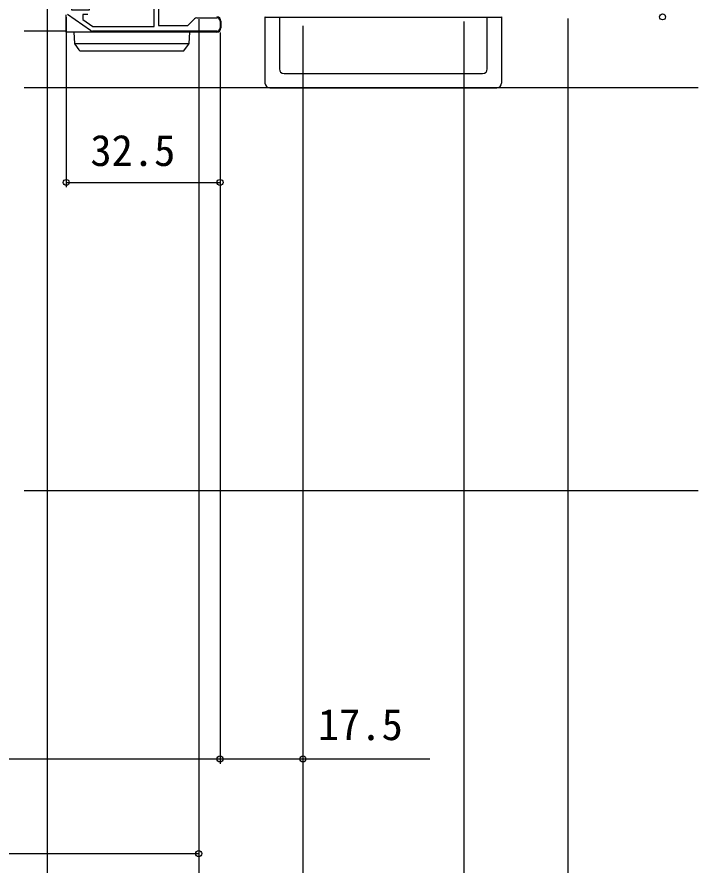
# Model space of a CAD drawing. Units: millimetres, scale not verified. Extents: x -525 to 525, y -783 to 778.
# Drawn here: x -146.3 to -2.4, y -521.1 to -341.8 of the extents above; entities that cross this region are included whole.
import ezdxf
from ezdxf.enums import TextEntityAlignment as Align

# ---------------------------------------------------------------- set-up
doc = ezdxf.new("R2010")
doc.units = ezdxf.units.MM
doc.header["$LTSCALE"] = 4
for name, color, linetype in [('0-2_YKK_11', 7, 'Continuous'), ('0-3_YKK_12', 2, 'Continuous'), ('0-4_YKK_13', 4, 'Continuous'), ('0-6_YKK_D', 6, 'Continuous'), ('0-8_YSS_K', 3, 'Continuous')]:
    doc.layers.add(name, color=color, linetype=linetype)
doc.styles.add('ＭＳ ゴシック', font='')
doc.styles.get('ＭＳ ゴシック').set_extended_font_data('MS Gothic')

msp = doc.modelspace()

# ---------------------------------------------------------------- linework, layer by layer
at = {"layer": '0-2_YKK_11'}
for p, q in [((-130.738, -344.67), (-135.558, -341.305)), ((-108.267, -341.996), (-104.057, -341.996)), ((-103.357, -342.696), (-103.357, -344.096)), ((-104.057, -344.796), (-130.337, -344.796))]:
    msp.add_line(p, q, dxfattribs=at)
for points in [[(-133.758, -336.677), (-134.009, -336.889), (-134.328, -336.803), (-134.598, -337.272), (-134.021, -337.849), (-134.124, -338.096), (-134.757, -338.096), (-134.757, -340.296), (-130.957, -340.296), (-130.957, -337.296), (-130.657, -336.996), (-130.504, -336.667), (-130.957, -336.127), (-130.957, -331.296), (-129.63, -331.296), (-129.457, -331.396), (-129.284, -331.496), (-118.03, -331.496), (-117.857, -331.396), (-117.684, -331.296), (-116.357, -331.296), (-116.357, -343.596), (-110.157, -343.596), (-108.762, -342.201)], [(-130.243, -343.796), (-117.257, -343.796), (-117.257, -332.496), (-130.057, -332.496), (-130.057, -335.799), (-129.815, -336.089)], [(-131.257, -341.296), (-132.357, -341.296), (-132.357, -342.319), (-130.243, -343.796)]]:
    msp.add_lwpolyline(points, dxfattribs=at)
for centre, start, end in [((-108.267, -342.696), 89.99997, 134.99996), ((-104.057, -342.696), 0.00001, 89.99999), ((-104.057, -344.096), 270.00001, 359.99999), ((-130.337, -344.096), 235.08065, 270.00008)]:
    msp.add_arc(centre, 0.7, start, end, dxfattribs=at)
at = {"layer": '0-3_YKK_12'}
for p, q in [((-135.857, -344.796), (-144.763, -344.796)), ((-2.357, -356.796), (-144.763, -356.796))]:
    msp.add_line(p, q, dxfattribs=at)
at = {"layer": '0-4_YKK_13'}
for p, q in [((-135.857, -344.836), (-135.857, -341.396)), ((-93.857, -341.795), (-93.857, -355.782)), ((-93.586, -341.828), (-90.829, -341.847)), ((-90.805, -341.848), (-90.805, -352.754)), ((-90.78, -341.848), (-46.934, -341.848)), ((-46.91, -352.754), (-46.91, -341.848)), ((-46.885, -341.847), (-44.128, -341.828)), ((-43.857, -341.795), (-43.857, -355.782)), ((-103.157, -342.696), (-103.157, -344.096)), ((-135.857, -344.996), (-135.857, -344.836)), ((-130.376, -344.996), (-135.857, -344.996)), ((-104.057, -344.996), (-130.376, -344.996)), ((-109.924, -347.498), (-134.091, -347.498)), ((-134.052, -347.569), (-134.041, -347.585)), ((-134.041, -347.585), (-133.162, -348.79)), ((-110.852, -348.79), (-109.974, -347.585)), ((-109.974, -347.585), (-109.962, -347.569)), ((-132.758, -348.996), (-132.354, -348.996)), ((-89.836, -353.731), (-47.879, -353.731)), ((-92.86, -356.781), (-88.857, -356.781)), ((-88.857, -356.781), (-48.857, -356.781)), ((-48.857, -356.781), (-44.854, -356.781))]:
    msp.add_line(p, q, dxfattribs=at)
for points in [[(-109.905, -347.411), (-109.757, -344.996), (-110.755, -344.996), (-133.259, -344.996), (-134.257, -344.996), (-134.109, -347.411)], [(-132.354, -348.996), (-111.66, -348.996), (-111.256, -348.996)]]:
    msp.add_lwpolyline(points, dxfattribs=at)
for centre, radius, start, end in [((-104.057, -342.696), 0.9, 0, 90), ((-93.637, -340.309), 1.519, 262.443, 271.92314), ((-90.78, -335.052), 6.795, 269.58856, 270.00109), ((-46.934, -335.052), 6.795, 269.99891, 270.41144), ((-44.077, -340.309), 1.519, 268.07686, 277.557), ((-104.057, -344.096), 0.9, 270, 0), ((-133.81, -347.393), 0.3, 183.5, 216.09486), ((-110.204, -347.393), 0.3, 323.90514, 356.5), ((-132.758, -348.496), 0.5, 216.09486, 270), ((-111.256, -348.496), 0.5, 270, 323.90514)]:
    msp.add_arc(centre, radius, start, end, dxfattribs=at)
for centre, major_axis, ratio, start_param, end_param in [((-54.016, -316.616), (36.541, 36.874), 0.115523, 3.0255416, 3.2555779), ((-83.698, -316.616), (-36.541, 36.874), 0.115523, 3.0276074, 3.2576437), ((-92.856, -355.778), (0.527, 0.854), 0.995755, 2.1255102, 3.6925049), ((-44.858, -355.778), (-0.527, 0.854), 0.995755, 2.5906804, 4.1576751)]:
    msp.add_ellipse(centre, major_axis=major_axis, ratio=ratio, start_param=start_param, end_param=end_param, dxfattribs=at)
at = {"layer": '0-6_YKK_D'}
for p, q in [((-139.857, -327.796), (-139.857, -539.648)), ((-135.857, -341.846), (-135.857, -377.796)), ((-107.857, -342.296), (-107.857, -519.648)), ((-107.857, -342.296), (-107.857, -539.648)), ((-107.857, -342.296), (-107.857, -539.648)), ((-29.858, -342.113), (-29.858, -539.648)), ((-85.858, -343.696), (-85.858, -579.648)), ((-85.858, -343.696), (-85.858, -539.648)), ((-85.858, -343.696), (-85.858, -539.648)), ((-51.858, -342.796), (-51.858, -559.648)), ((-51.858, -342.796), (-51.858, -539.648)), ((-51.858, -342.796), (-51.858, -539.648)), ((-103.357, -345.096), (-103.357, -499.648)), ((-103.357, -345.096), (-103.357, -499.648)), ((-103.357, -345.096), (-103.357, -377.796)), ((-85.858, -344.696), (-85.858, -499.648)), ((-135.857, -376.796), (-103.357, -376.796)), ((-320.357, -498.648), (-103.357, -498.648)), ((-315.857, -518.648), (-107.857, -518.648))]:
    msp.add_line(p, q, dxfattribs=at)
msp.add_lwpolyline([(-103.357, -498.648), (-85.858, -498.648), (-59.058, -498.648)], dxfattribs=at)
for centre in [(-9.857, -341.796), (-135.857, -376.796), (-103.357, -376.796), (-103.357, -498.648), (-103.357, -498.648), (-85.858, -498.648), (-107.857, -518.648)]:
    msp.add_circle(centre, 0.637, dxfattribs=at)
at = {"layer": '0-8_YSS_K'}
for p, q in [((-144.763, -441.896), (-89.357, -441.896)), ((-89.357, -441.896), (-2.357, -441.896))]:
    msp.add_line(p, q, dxfattribs=at)

# ---------------------------------------------------------------- texts
at = {"layer": '0-6_YKK_D', "style": 'ＭＳ ゴシック'}
for s, p in [('32.5', (-130.755, -375.296)), ('17.5', (-82.688, -496.648))]:
    msp.add_text(s, height=6.598, dxfattribs=at).set_placement(p, align=Align.BOTTOM_LEFT)

doc.saveas('drawing.dxf')
